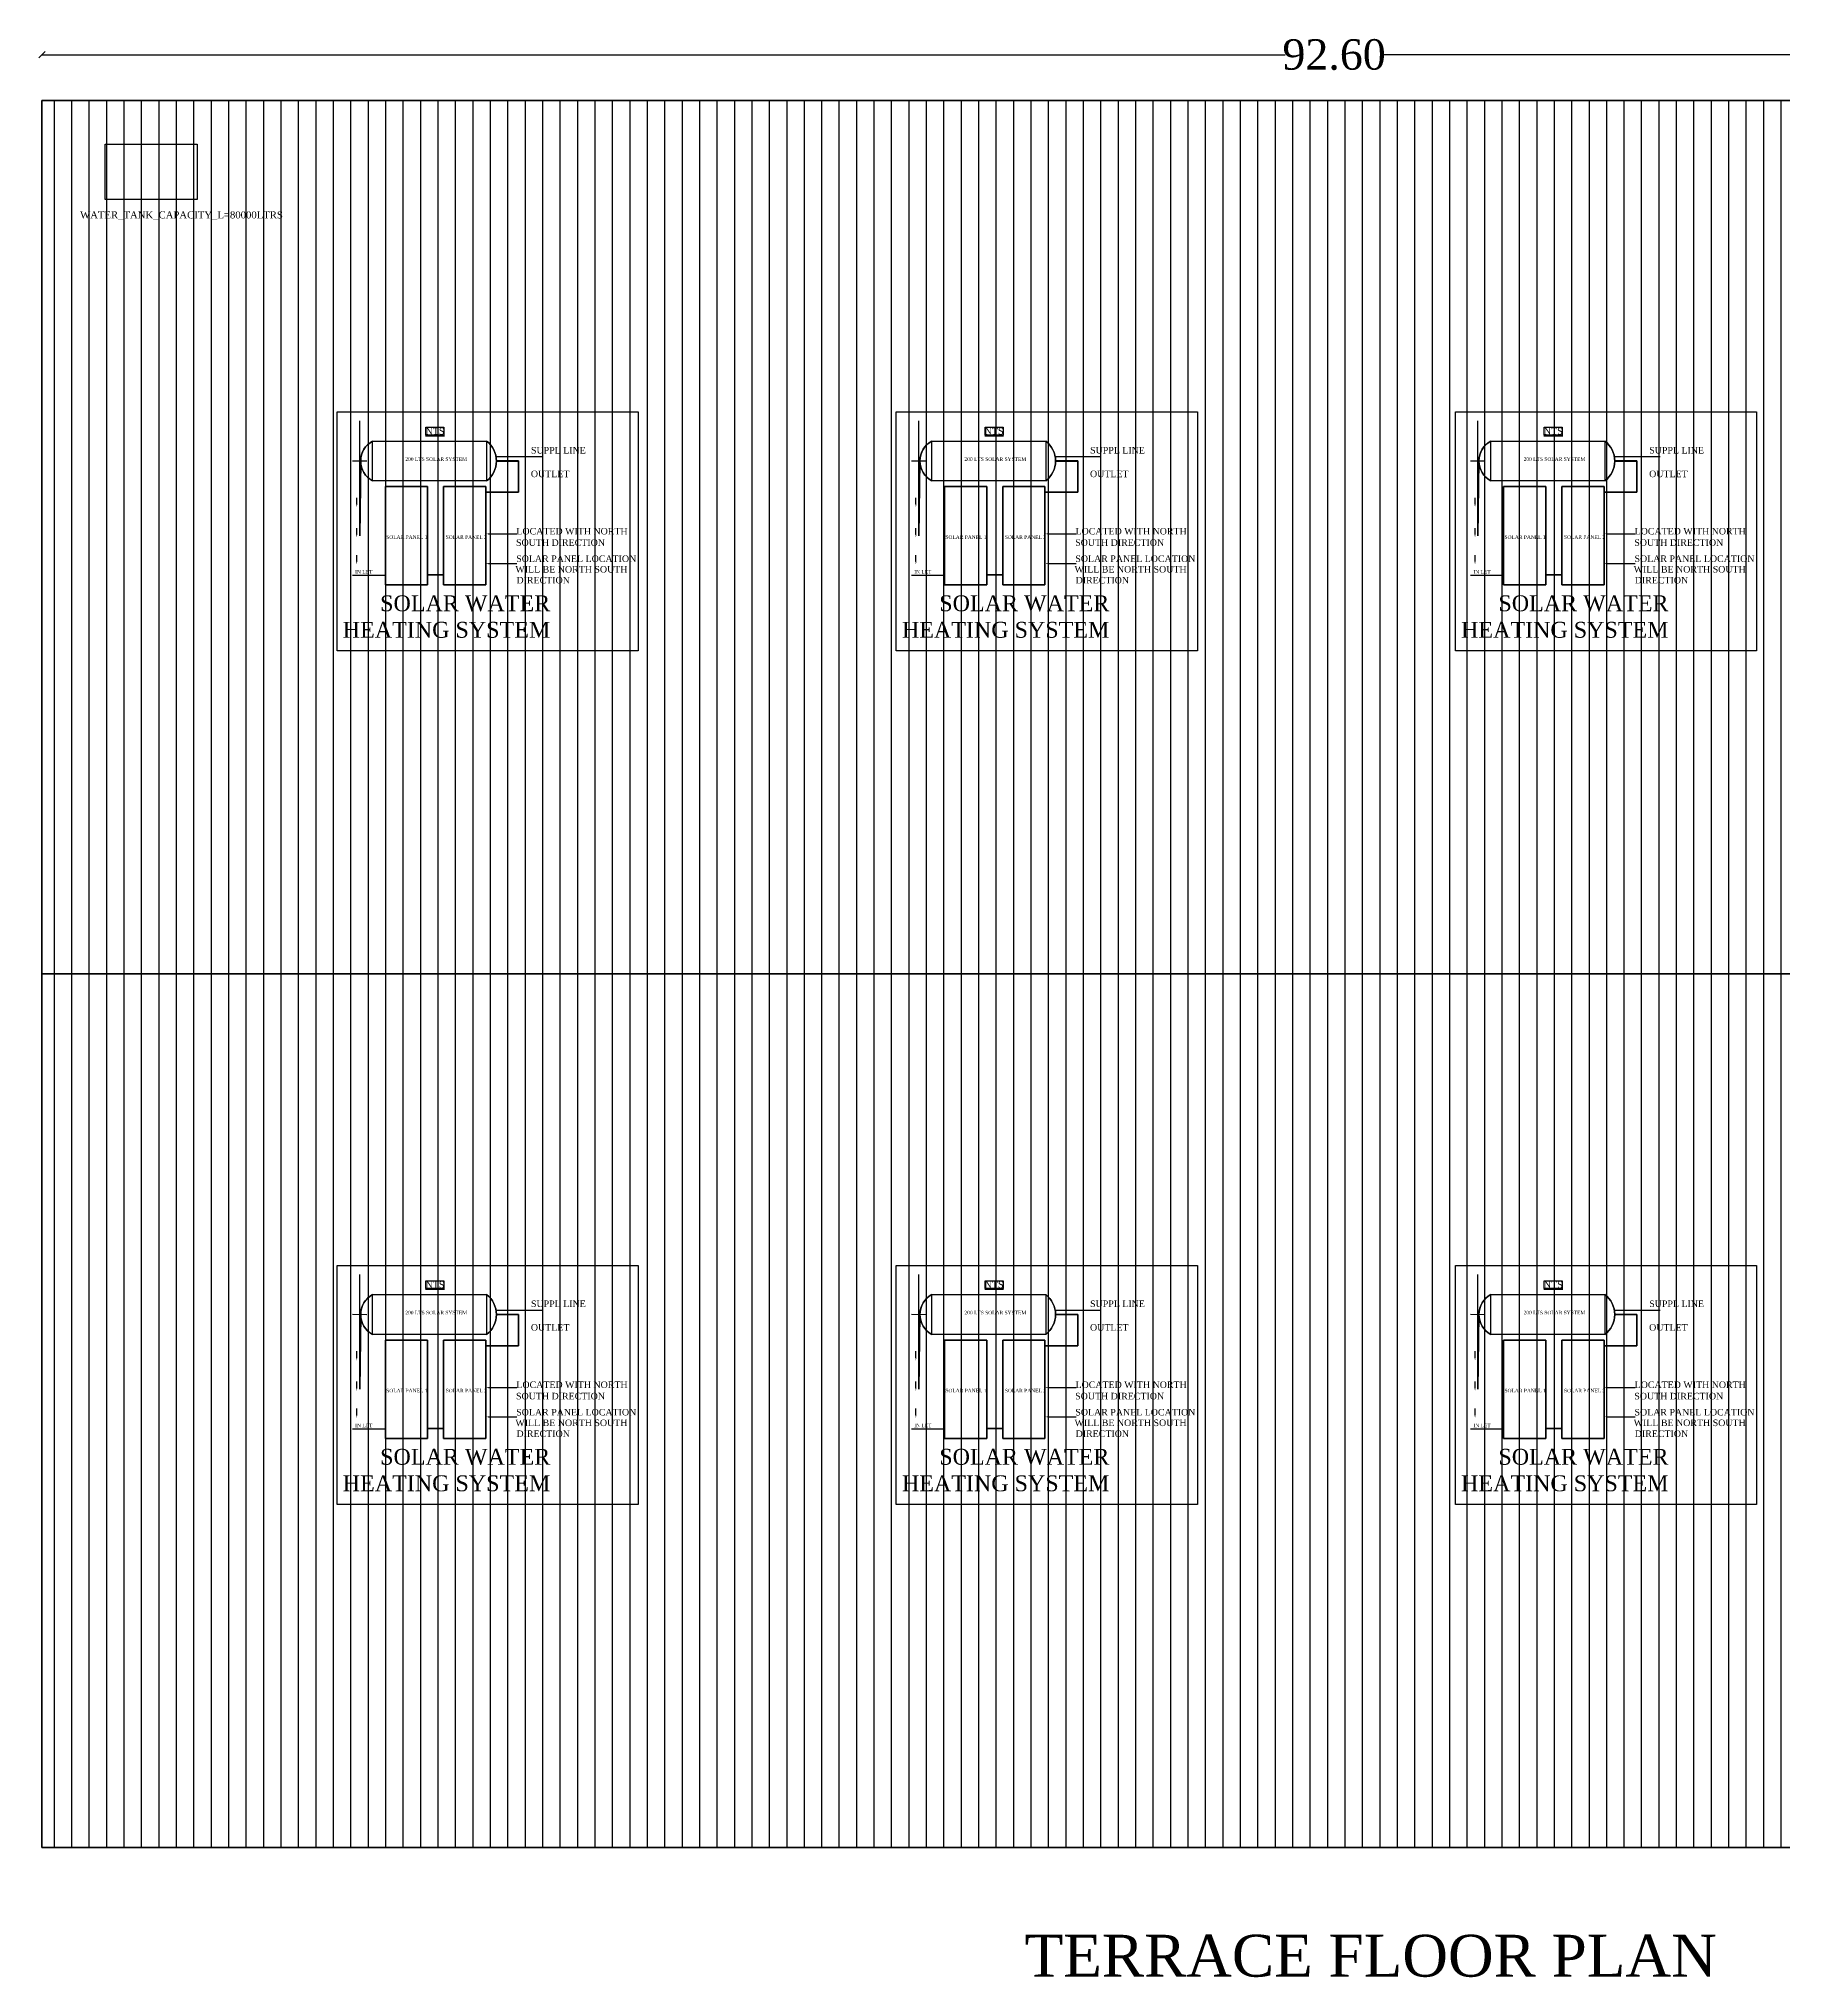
# Model space of a CAD drawing. Header units: metres. Extents: x 1422408 to 2282761, y 5574 to 80428.
# Drawn here: x 2282661.6 to 2282724.1, y 5574.3 to 5643.8 of the extents above; entities that cross this region are included whole.
import ezdxf

# ---------------------------------------------------------------- set-up
doc = ezdxf.new("R2010")
doc.units = ezdxf.units.M
doc.header["$LTSCALE"] = 3.5
doc.header["$MEASUREMENT"] = 0
doc.layers.get('0').update_dxf_attribs({"linetype": 'CONTINUOUS'})
doc.layers.get('DEFPOINTS').update_dxf_attribs({"linetype": 'CONTINUOUS'})
for name, color, linetype in [('BLK_1_FLR_1_ROOF_AREA', 54, 'CONTINUOUS'), ('HAT', 15, 'CONTINUOUS'), ('WATER_TANK_CALCULATION', 150, 'CONTINUOUS')]:
    doc.layers.add(name, color=color, linetype=linetype)
doc.styles.add('ANAND', font='times.ttf')
doc.dimstyles.new('STANDARD$0', dxfattribs={"dimtxt": 0.25, "dimasz": 0.18, "dimexe": 2, "dimexo": 2, "dimgap": 0, "dimtad": 0, "dimzin": 0, "dimdsep": 46, "dimtxsty": 'ANAND', "dimblk": 'OBLIQUE', "dimcen": 0.0625, "dimdle": 0.02, "dimse1": 1, "dimse2": 1, "dimadec": 0, "dimazin": 0, "dimtfac": 1, "dimtix": 1, "dimtofl": 0, "dimtmove": 2, "dimatfit": 3, "dimldrblk": 'OBLIQUE', "dimfxl": 0, "dimtolj": 1, "dimtzin": 0, "dimarcsym": 0})

# ---------------------------------------------------------------- blocks, each defined once
blk = doc.blocks.new('A$C4F9D38C6')
at = {"ltscale": 2000}
for p, q in [((0.674, 3.439), (0.674, 6.869)), ((1.059, 6.265), (4.461, 6.265)), ((1.059, 5.075), (1.059, 6.265)), ((4.461, 6.265), (4.461, 5.075)), ((4.745, 5.802), (6.116, 5.802)), ((0.455, 5.678), (0.888, 5.675)), ((4.757, 5.67), (5.419, 5.67)), ((5.419, 5.67), (5.419, 4.735)), ((4.461, 5.075), (1.059, 5.075)), ((2.7, 4.908), (1.44, 4.908)), ((1.44, 4.908), (1.44, 1.968)), ((2.7, 1.968), (2.7, 4.908)), ((4.438, 4.908), (3.178, 4.908)), ((3.178, 4.908), (3.178, 1.968)), ((4.438, 1.968), (4.438, 4.908)), ((5.419, 4.735), (4.438, 4.735)), ((1.44, 2.248), (0.455, 2.248)), ((1.44, 1.968), (2.7, 1.968)), ((2.7, 2.268), (3.178, 2.268)), ((3.178, 1.968), (4.438, 1.968))]:
    blk.add_line(p, q, dxfattribs=at)
at = {"ltscale": 400}
blk.add_lwpolyline([(0, 7.136), (8.99, 7.136), (8.99, 0), (0, 0)], close=True, dxfattribs=at)
for points in [[(5.419, 5.58), (5.419, 5.387)], [(5.419, 5.117), (5.419, 4.923)], [(0.586, 4.377), (0.586, 4.571)], [(0.586, 3.472), (0.586, 3.666)], [(4.524, 3.494), (5.368, 3.494)], [(0.586, 2.666), (0.586, 2.86)], [(4.524, 2.614), (5.368, 2.614)]]:
    blk.add_lwpolyline(points)
at = {"ltscale": 2000}
for centre, radius, start, end in [((1.379, 5.67), 0.675, 118.24506, 241.75494), ((4.011, 5.67), 0.746, 307.12682, 52.87318)]:
    blk.add_arc(centre, radius, start, end, dxfattribs=at)
for points in [[(5.404, 5.58), (5.419, 5.666), (5.433, 5.58)], [(5.404, 5.117), (5.419, 5.203), (5.433, 5.117)], [(0.601, 4.377), (0.586, 4.291), (0.572, 4.377)], [(4.524, 3.48), (4.438, 3.494), (4.524, 3.509)], [(0.601, 3.472), (0.586, 3.386), (0.572, 3.472)], [(0.601, 2.666), (0.586, 2.58), (0.572, 2.666)], [(4.524, 2.599), (4.438, 2.614), (4.524, 2.628)]]:
    blk.add_solid(points)
at = {"style": 'ANAND'}
for s, height, p in [('SUPPL LINE ', 0.19597, (5.788, 5.893)), ('200 LTS SOLAR SYSTEM ', 0.10727, (2.036, 5.673)), ('OUTLET', 0.196, (5.785, 5.187)), (' LOCATED WITH NORTH ', 0.19597, (5.278, 3.476)), ('SOLAR PANEL 1', 0.10727, (1.466, 3.344)), ('SOLAR PANEL 2', 0.10727, (3.242, 3.344)), ('SOUTH DIRECTION ', 0.19597, (5.342, 3.136)), ('IN LET ', 0.1073, (0.538, 2.305)), ('WILL BE NORTH SOUTH ', 0.19597, (5.323, 2.338)), ('SOLAR PANEL LOCATION ', 0.19597, (5.347, 2.655)), ('DIRECTION ', 0.196, (5.355, 2.013))]:
    blk.add_text(s, height=height, dxfattribs=at).set_placement(p)
at = {"insert": (2.922, 6.561), "char_height": 0.1979, "attachment_point": 5, "style": 'ANAND'}
blk.add_mtext('{\\LNTS}', dxfattribs=at)
at = {"insert": (6.363, 0.385), "char_height": 0.47473, "width": 13.35522, "attachment_point": 9, "rotation": 0, "style": 'ANAND'}
blk.add_mtext('SOLAR WATER \\PHEATING SYSTEM ', dxfattribs=at)
blk = doc.blocks.new('_Oblique')
at = {"color": 0, "linetype": 'ByBlock', "lineweight": -2}
blk.add_line((-0.5, -0.5), (0.5, 0.5), dxfattribs=at)
blk = doc.blocks.new('*D139')
at = {"color": 0, "lineweight": -2, "ltscale": 400}
for p, q in [((2282661.649, 5643.232), (2282706.22, 5643.232)), ((2282754.289, 5643.232), (2282709.718, 5643.232))]:
    blk.add_line(p, q, dxfattribs=at)
at = {"layer": 'DEFPOINTS', "color": 0, "ltscale": 400}
for p in [(2282754.269, 5643.232), (2282661.669, 5641.591), (2282754.269, 5641.591)]:
    blk.add_point(p, dxfattribs=at)
at = {"color": 0, "lineweight": -2, "ltscale": 400, "xscale": 0.23, "yscale": 0.23, "zscale": 0.23, "rotation": 180}
blk.add_blockref('_Oblique', (2282661.669, 5643.232), dxfattribs=at)
at = {"color": 0, "lineweight": -2, "ltscale": 400, "xscale": 0.23, "yscale": 0.23, "zscale": 0.23}
blk.add_blockref('_Oblique', (2282754.269, 5643.232), dxfattribs=at)
at = {"color": 0, "ltscale": 400, "insert": (2282707.969, 5643.232), "char_height": 0.25, "attachment_point": 5, "style": 'ANAND'}
blk.add_mtext('\\A1;{\\H4.3568x;92.60}', dxfattribs=at)

msp = doc.modelspace()

# ---------------------------------------------------------------- hatches: boundary and pattern name
at = {"layer": 'HAT', "ltscale": 400}
h = msp.add_hatch(dxfattribs=at)
h.set_pattern_fill('ANSI31', color=8, scale=5, angle=45)
h.set_pattern_definition([(90, (1214.61443, -1.3275), (-0.625, 0), [])])
h.paths.add_polyline_path([(2282754.26874, 5641.59094), (2282661.66874, 5641.59094), (2282661.66874, 5610.29094), (2282754.26874, 5610.29094)])
h.paths.add_polyline_path([(2282754.26874, 5610.29094), (2282661.66874, 5610.29094), (2282661.66874, 5578.99094), (2282754.26874, 5578.99094)])

# ---------------------------------------------------------------- linework, layer by layer
at = {"ltscale": 400}
msp.add_line((2282754.26874, 5610.29094), (2282661.66874, 5610.29094), dxfattribs=at)
for points in [[(2282661.66874, 5641.59094), (2282754.26874, 5641.59094), (2282754.26874, 5578.99094), (2282661.66874, 5578.99094)], [(2282754.26874, 5641.59094), (2282661.66874, 5641.59094), (2282661.66874, 5610.29094), (2282754.26874, 5610.29094)], [(2282676.07251, 5629.88647), (2282676.07251, 5629.60151), (2282675.42892, 5629.60151), (2282675.42892, 5629.88647)], [(2282696.108, 5629.88647), (2282696.108, 5629.60151), (2282695.46441, 5629.60151), (2282695.46441, 5629.88647)], [(2282716.14349, 5629.88647), (2282716.14349, 5629.60151), (2282715.4999, 5629.60151), (2282715.4999, 5629.88647)], [(2282754.26874, 5610.29094), (2282661.66874, 5610.29094), (2282661.66874, 5578.99094), (2282754.26874, 5578.99094)], [(2282676.07251, 5599.01535), (2282675.42892, 5599.01535), (2282675.42892, 5599.30032), (2282676.07251, 5599.30032)], [(2282696.108, 5599.01535), (2282695.46441, 5599.01535), (2282695.46441, 5599.30032), (2282696.108, 5599.30032)], [(2282716.14349, 5599.01535), (2282715.4999, 5599.01535), (2282715.4999, 5599.30032), (2282716.14349, 5599.30032)]]:
    msp.add_lwpolyline(points, close=True, dxfattribs=at)
for points in [[(2282677.9533, 5628.67443), (2282678.7473, 5628.67443), (2282678.7473, 5627.55268), (2282677.57005, 5627.55268), (2282677.57005, 5624.23201), (2282676.05801, 5624.23201), (2282676.05801, 5624.59182), (2282675.48497, 5624.59182), (2282675.48497, 5624.23201), (2282673.97293, 5624.23201), (2282673.97293, 5627.76011), (2282675.48497, 5627.76011), (2282675.48497, 5624.59182), (2282676.05801, 5624.59182), (2282676.05801, 5627.76011), (2282677.57005, 5627.76011), (2282677.57005, 5627.55268), (2282678.7473, 5627.55268), (2282678.7473, 5628.67443), (2282677.9533, 5628.67443, -0.23488479), (2282677.59838, 5627.96059), (2282673.51603, 5627.96059, -0.27617339), (2282673.08918, 5628.67443), (2282673.05375, 5625.99729), (2282673.05375, 5628.68182), (2282673.08922, 5628.68157, -0.27380522), (2282673.51603, 5629.38827), (2282677.59838, 5629.38827, -0.23488479)], [(2282697.98879, 5628.67443), (2282698.78279, 5628.67443), (2282698.78279, 5627.55268), (2282697.60554, 5627.55268), (2282697.60554, 5624.23201), (2282696.0935, 5624.23201), (2282696.0935, 5624.59182), (2282695.52046, 5624.59182), (2282695.52046, 5624.23201), (2282694.00842, 5624.23201), (2282694.00842, 5627.76011), (2282695.52046, 5627.76011), (2282695.52046, 5624.59182), (2282696.0935, 5624.59182), (2282696.0935, 5627.76011), (2282697.60554, 5627.76011), (2282697.60554, 5627.55268), (2282698.78279, 5627.55268), (2282698.78279, 5628.67443), (2282697.98879, 5628.67443, -0.23488479), (2282697.63387, 5627.96059), (2282693.55152, 5627.96059, -0.27617339), (2282693.12468, 5628.67443), (2282693.08924, 5625.99729), (2282693.08924, 5628.68182), (2282693.12471, 5628.68157, -0.27380522), (2282693.55152, 5629.38827), (2282697.63387, 5629.38827, -0.23488479)], [(2282718.02428, 5628.67443), (2282718.81828, 5628.67443), (2282718.81828, 5627.55268), (2282717.64103, 5627.55268), (2282717.64103, 5624.23201), (2282716.12899, 5624.23201), (2282716.12899, 5624.59182), (2282715.55595, 5624.59182), (2282715.55595, 5624.23201), (2282714.04391, 5624.23201), (2282714.04391, 5627.76011), (2282715.55595, 5627.76011), (2282715.55595, 5624.59182), (2282716.12899, 5624.59182), (2282716.12899, 5627.76011), (2282717.64103, 5627.76011), (2282717.64103, 5627.55268), (2282718.81828, 5627.55268), (2282718.81828, 5628.67443), (2282718.02428, 5628.67443, -0.23488479), (2282717.66936, 5627.96059), (2282713.58701, 5627.96059, -0.27617339), (2282713.16017, 5628.67443), (2282713.12473, 5625.99729), (2282713.12473, 5628.68182), (2282713.1602, 5628.68157, -0.27380522), (2282713.58701, 5629.38827), (2282717.66936, 5629.38827, -0.23488479)], [(2282677.9533, 5598.08828), (2282678.7473, 5598.08828), (2282678.7473, 5596.96653), (2282677.57005, 5596.96653), (2282677.57005, 5593.64585), (2282676.05801, 5593.64585), (2282676.05801, 5594.00566), (2282675.48497, 5594.00566), (2282675.48497, 5593.64585), (2282673.97293, 5593.64585), (2282673.97293, 5597.17395), (2282675.48497, 5597.17395), (2282675.48497, 5594.00566), (2282676.05801, 5594.00566), (2282676.05801, 5597.17395), (2282677.57005, 5597.17395), (2282677.57005, 5596.96653), (2282678.7473, 5596.96653), (2282678.7473, 5598.08828), (2282677.9533, 5598.08828, -0.23488479), (2282677.59838, 5597.37444), (2282673.51603, 5597.37444, -0.27617339), (2282673.08918, 5598.08828), (2282673.05375, 5595.41114), (2282673.05375, 5598.09566), (2282673.08922, 5598.09541, -0.27380522), (2282673.51603, 5598.80212), (2282677.59838, 5598.80212, -0.23488479)], [(2282697.98879, 5598.08828), (2282698.78279, 5598.08828), (2282698.78279, 5596.96653), (2282697.60554, 5596.96653), (2282697.60554, 5593.64585), (2282696.0935, 5593.64585), (2282696.0935, 5594.00566), (2282695.52046, 5594.00566), (2282695.52046, 5593.64585), (2282694.00842, 5593.64585), (2282694.00842, 5597.17395), (2282695.52046, 5597.17395), (2282695.52046, 5594.00566), (2282696.0935, 5594.00566), (2282696.0935, 5597.17395), (2282697.60554, 5597.17395), (2282697.60554, 5596.96653), (2282698.78279, 5596.96653), (2282698.78279, 5598.08828), (2282697.98879, 5598.08828, -0.23488479), (2282697.63387, 5597.37444), (2282693.55152, 5597.37444, -0.27617339), (2282693.12468, 5598.08828), (2282693.08924, 5595.41114), (2282693.08924, 5598.09566), (2282693.12471, 5598.09541, -0.27380522), (2282693.55152, 5598.80212), (2282697.63387, 5598.80212, -0.23488479)], [(2282718.02428, 5598.08828), (2282718.81828, 5598.08828), (2282718.81828, 5596.96653), (2282717.64103, 5596.96653), (2282717.64103, 5593.64585), (2282716.12899, 5593.64585), (2282716.12899, 5594.00566), (2282715.55595, 5594.00566), (2282715.55595, 5593.64585), (2282714.04391, 5593.64585), (2282714.04391, 5597.17395), (2282715.55595, 5597.17395), (2282715.55595, 5594.00566), (2282716.12899, 5594.00566), (2282716.12899, 5597.17395), (2282717.64103, 5597.17395), (2282717.64103, 5596.96653), (2282718.81828, 5596.96653), (2282718.81828, 5598.08828), (2282718.02428, 5598.08828, -0.23488479), (2282717.66936, 5597.37444), (2282713.58701, 5597.37444, -0.27617339), (2282713.16017, 5598.08828), (2282713.12473, 5595.41114), (2282713.12473, 5598.09566), (2282713.1602, 5598.09541, -0.27380522), (2282713.58701, 5598.80212), (2282717.66936, 5598.80212, -0.23488479)]]:
    msp.add_lwpolyline(points, format="xyb", close=True, dxfattribs=at)
at = {"layer": 'BLK_1_FLR_1_ROOF_AREA'}
msp.add_lwpolyline([(2282661.66874, 5578.99094), (2282754.26874, 5578.99094), (2282754.26874, 5641.59094), (2282661.66874, 5641.59094)], close=True, dxfattribs=at)
at = {"layer": 'WATER_TANK_CALCULATION', "linetype": 'ByBlock'}
msp.add_lwpolyline([(2282663.92779, 5640.0292), (2282667.22446, 5640.0292), (2282667.22446, 5638.03998), (2282663.92779, 5638.03998)], close=True, dxfattribs=at)

# ---------------------------------------------------------------- block references
at = {"ltscale": 400, "xscale": 1.199999999999999, "yscale": 1.199999999999999, "zscale": 1.199999999999999}
for p in [(2282672.2449, 5621.87032), (2282692.28039, 5621.87032), (2282712.31588, 5621.87032), (2282672.2449, 5591.28416), (2282692.28039, 5591.28416), (2282712.31588, 5591.28416)]:
    msp.add_blockref('A$C4F9D38C6', p, dxfattribs=at)

# ---------------------------------------------------------------- texts
at = {"lineweight": -2, "style": 'ANAND'}
msp.add_text('TERRACE FLOOR PLAN', height=1.5, dxfattribs=at).set_placement((2282696.88152, 5574.36166))
at = {"layer": 'WATER_TANK_CALCULATION', "linetype": 'ByBlock', "insert": (2282663.03541, 5637.62066), "char_height": 0.2537879, "attachment_point": 1, "style": 'ANAND'}
msp.add_mtext_dynamic_manual_height_columns('WATER_TANK_CAPACITY_L=80000LTRS', width=6.8667001, gutter_width=1.26894, heights=[0], dxfattribs=at)

# ---------------------------------------------------------------- dimensions: what is measured, and where the dimension line sits
at = {"ltscale": 400}
dim = msp.add_aligned_dim(p1=(2282661.66874, 5641.59094), p2=(2282754.26874, 5641.59094), distance=1.64095, text='{\\H4.3568x;92.60}', dimstyle='STANDARD$0', override={"dimasz": 0.23, "dimfxl": 0, "dimfxlon": 1, "dimarcsym": 1}, dxfattribs=at)
dim.commit()
dim.dimension.update_dxf_attribs({"geometry": '*D139', "text_midpoint": (2282707.96874, 5643.23188)})

doc.saveas('drawing.dxf')
